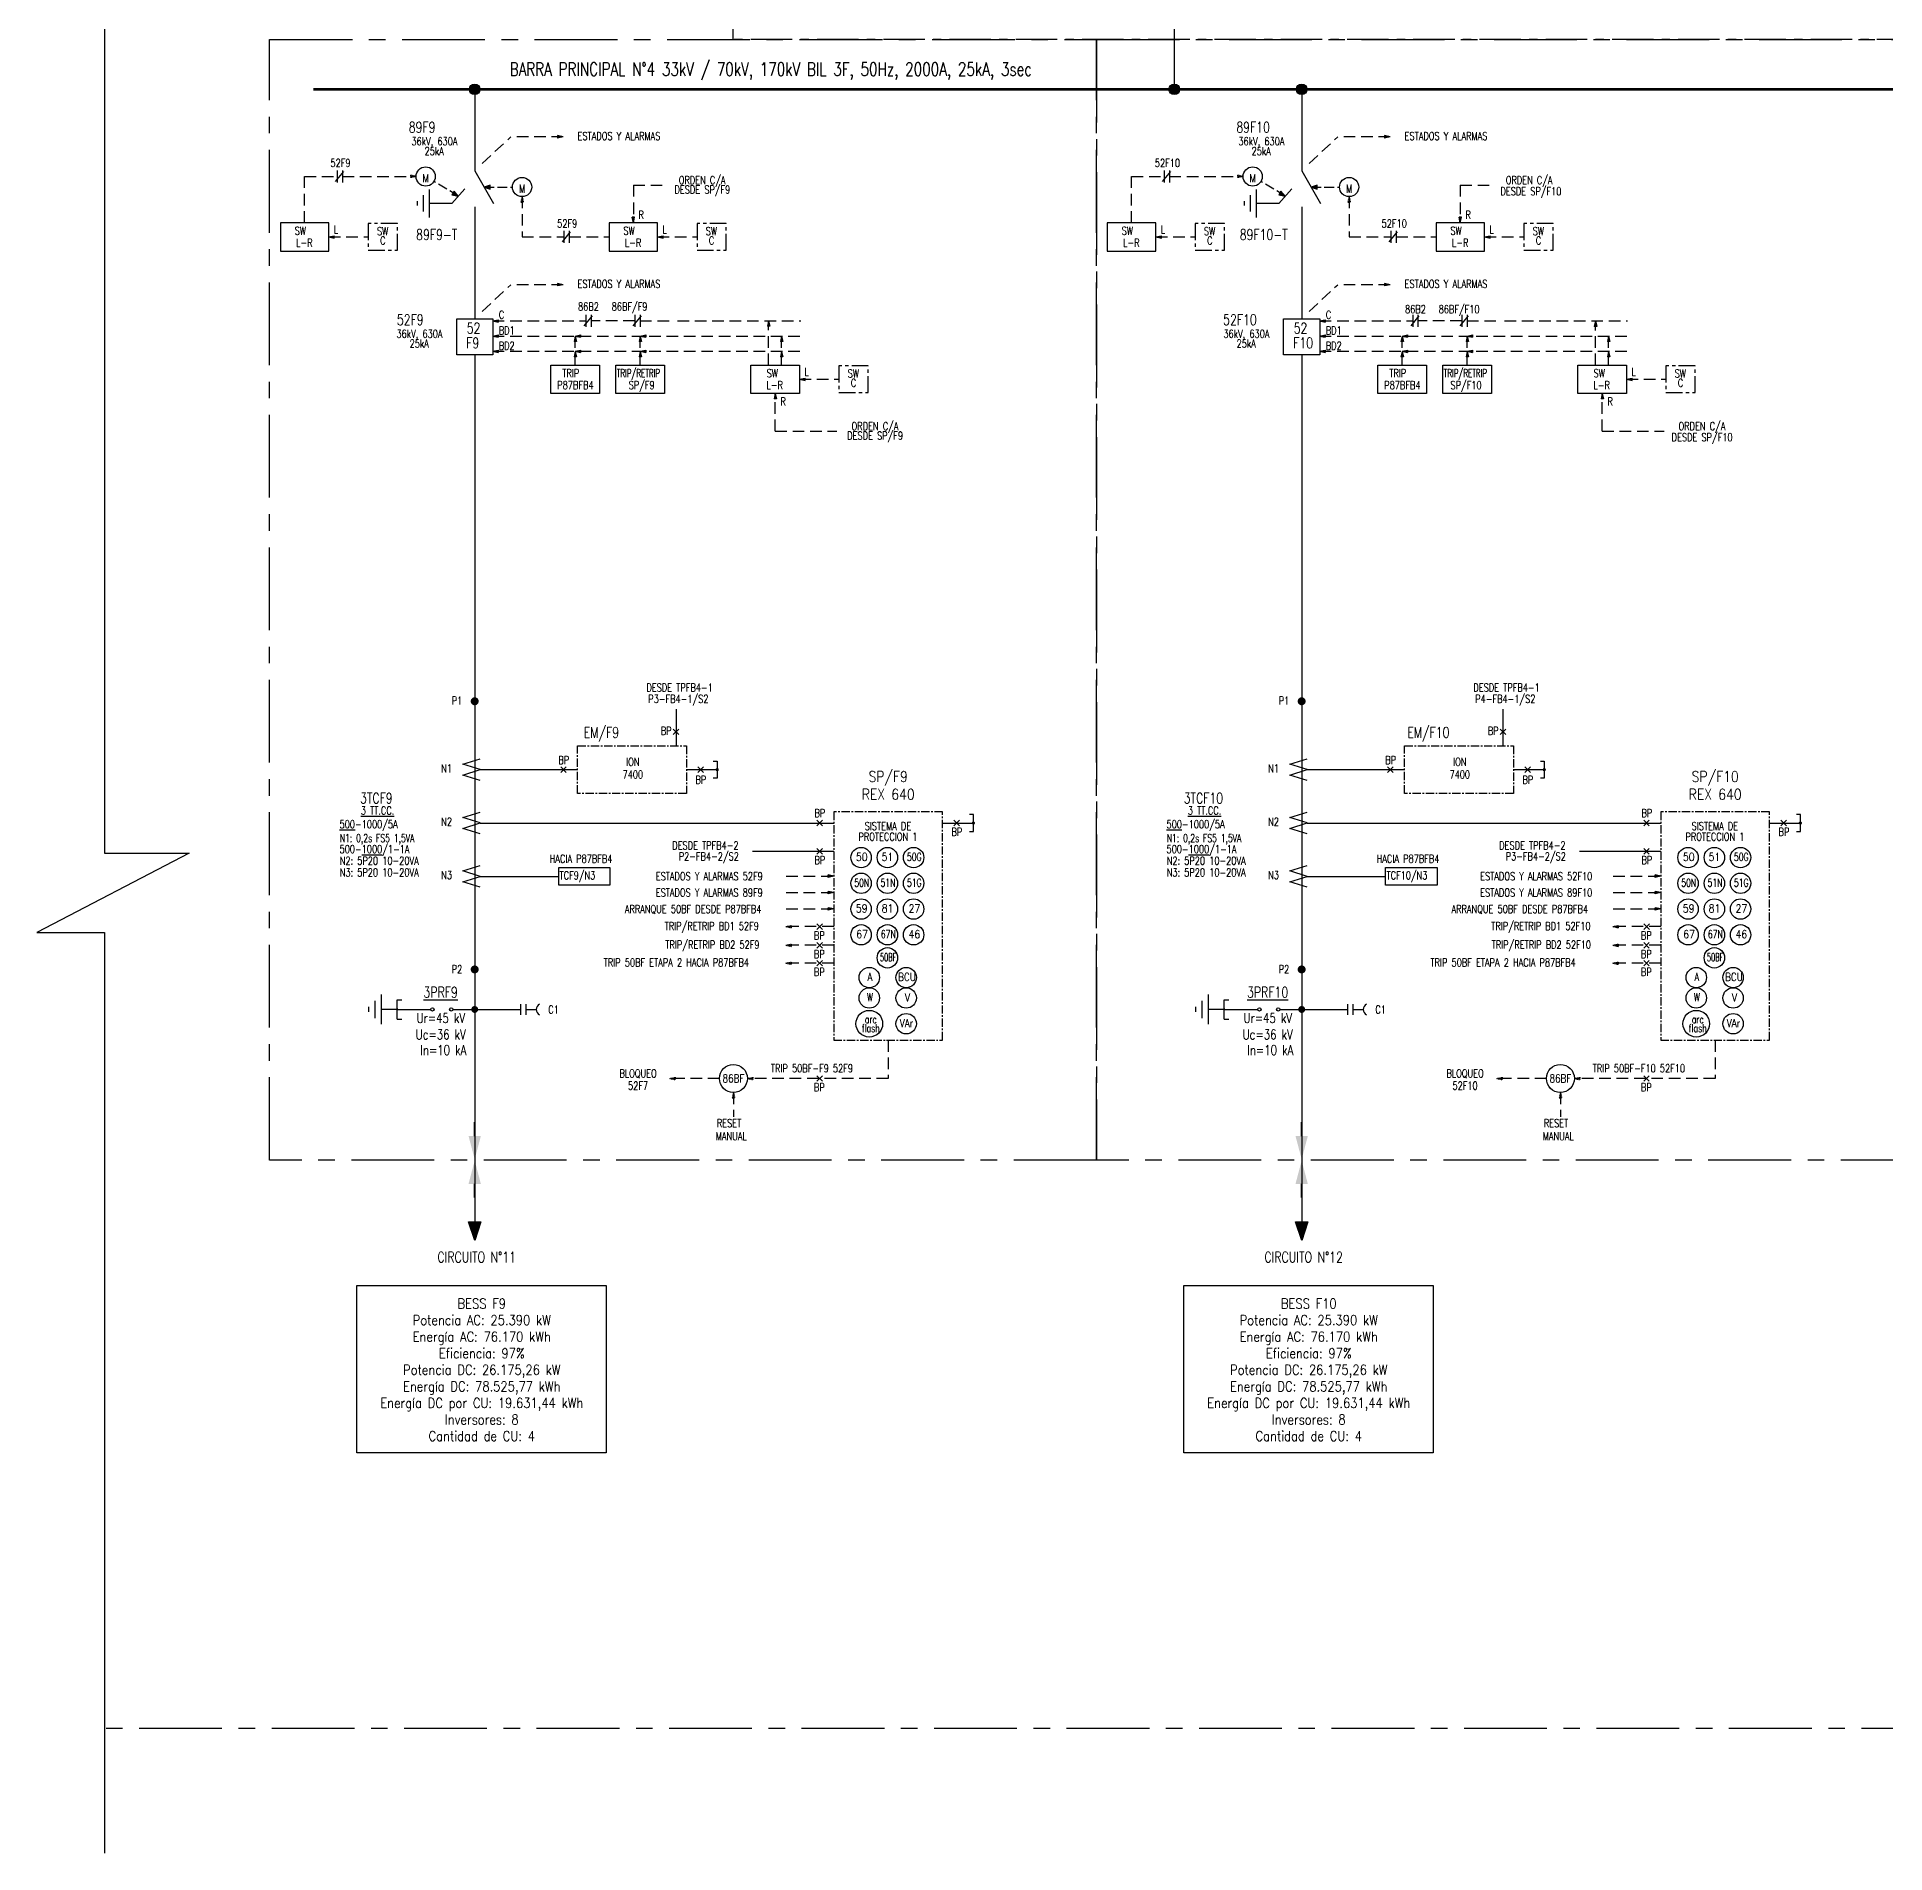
# Model space of a CAD drawing. Header units: millimetres. Extents: x -1355 to 3509, y -1443 to -567.
# Drawn here: x -1354.8 to -1075.8, y -1052.2 to -778 of the extents above; entities that cross this region are included whole.
import ezdxf
from ezdxf.enums import TextEntityAlignment as Align

# ---------------------------------------------------------------- set-up
doc = ezdxf.new("R2010")
doc.units = ezdxf.units.MM
for name, pattern in [('CENTER', [2, 1.25, -0.25, 0.25, -0.25]), ('HIDDEN', [0.375, 0.25, -0.125]), ('RAYITAS2', [2, 1.5, -0.5])]:
    doc.linetypes.add(name, pattern=pattern)
for name, color, linetype in [('ACEP-E-CABLES', 200, 'Continuous'), ('ACEP-E-CONDUCTOR', 30, 'Continuous'), ('ACEP-E-DATOS', 3, 'Continuous'), ('ACEP-E-EJES', 1, 'CENTER'), ('ACEP-E-EQUIPOS', 7, 'Continuous'), ('ACEP-E-SEGMENTOS', 1, 'HIDDEN'), ('ACEP-E-SIMBOLOGIA', 6, 'Continuous'), ('ACEP-E-TEXTOS', 3, 'Continuous'), ('TEXTOS', 7, 'Continuous')]:
    doc.layers.add(name, color=color, linetype=linetype)
doc.styles.add('Romans_0.85', font='romans.shx', dxfattribs={"width": 0.85})

# ---------------------------------------------------------------- blocks, each defined once
blk = doc.blocks.new('Flecha')
blk.add_hatch(color=256).paths.add_polyline_path([(0, 1.66), (-0.36, 0), (0.36, 0)])
for p, q in [((0, 1.66), (-0.36, 0)), ((-0.36, 0), (0.36, 0)), ((0, 1.66), (0.36, 0))]:
    blk.add_line(p, q)
blk = doc.blocks.new('DIAG-01')
for p, q in [((0, 0), (0, -2.59)), ((-3.5, -2.59), (3.5, -2.59)), ((-2.04, -4.09), (2.04, -4.09)), ((-0.58, -5.59), (0.58, -5.59))]:
    blk.add_line(p, q)
blk = doc.blocks.new('gen004')
blk.add_hatch(color=256).paths.add_polyline_path([(0, 1.16), (-0.38, 0), (0.38, 0)])
blk.add_lwpolyline([(0, 1.16), (-0.38, 0), (0.38, 0)], close=True)
blk = doc.blocks.new('diag-27')
blk.add_lwpolyline([(4.8, 3), (-4.8, 0), (4.8, -3), (-4.8, -6), (4.8, -9)])
blk = doc.blocks.new('DIAG-16')
blk.add_lwpolyline([(-1.82, -4), (0, -4), (0, 4), (-1.82, 4)])
at = {"const_width": 0.75}
blk.add_lwpolyline([(-0.38, 0, 1), (0.38, 0, 1)], format="xyb", close=True, dxfattribs=at)

msp = doc.modelspace()

# ---------------------------------------------------------------- hatches: boundary and pattern name
at = {"layer": 'ACEP-E-CABLES'}
h = msp.add_hatch(color=256, dxfattribs=at)
h.dxf.hatch_style = 1
h.paths.add_polyline_path([(-1289.53, -785.92, 1), (-1287.93, -785.92, 1)])
h = msp.add_hatch(color=256, dxfattribs=at)
h.dxf.hatch_style = 1
h.paths.add_polyline_path([(-1289.53, -785.92, 1), (-1287.93, -785.92, 1)])
h = msp.add_hatch(color=256, dxfattribs=at)
h.dxf.hatch_style = 1
h.paths.add_polyline_path([(-1183.92, -785.92, 1), (-1182.32, -785.92, 1)])
h = msp.add_hatch(color=256, dxfattribs=at)
h.dxf.hatch_style = 1
h.paths.add_polyline_path([(-1164.69, -785.92, 1), (-1163.09, -785.92, 1)])
h = msp.add_hatch(color=256, dxfattribs=at)
h.dxf.hatch_style = 1
h.paths.add_polyline_path([(-1164.69, -785.92, 1), (-1163.09, -785.92, 1)])
at = {"layer": 'ACEP-E-EQUIPOS'}
for points in [[(-1287.8, -943.93), (-1289.66, -943.93), (-1288.73, -947.44)], [(-1162.96, -943.93), (-1164.82, -943.93), (-1163.89, -947.44)], [(-1287.8, -951.15), (-1289.66, -951.15), (-1288.73, -947.64)], [(-1162.96, -951.15), (-1164.82, -951.15), (-1163.89, -947.64)]]:
    msp.add_hatch(color=256, dxfattribs=at).paths.add_polyline_path(points)

# ---------------------------------------------------------------- linework, layer by layer
at = {"layer": 'ACEP-E-CABLES'}
for p, q in [((-1183.12, -758.5), (-1183.12, -785.92)), ((-1288.73, -785.92), (-1288.73, -798.22)), ((-1163.89, -785.92), (-1163.89, -798.22)), ((-1288.73, -803.66), (-1288.73, -820.55)), ((-1163.89, -803.66), (-1163.89, -820.55)), ((-1288.73, -825.98), (-1288.73, -956.88)), ((-1163.89, -825.98), (-1163.89, -956.88)), ((-1300.33, -924.82), (-1295.36, -924.82)), ((-1292.01, -924.82), (-1288.52, -924.82)), ((-1288.73, -924.82), (-1281.75, -924.82)), ((-1280.96, -924.82), (-1279.45, -924.82)), ((-1175.49, -924.82), (-1170.52, -924.82)), ((-1167.16, -924.82), (-1163.67, -924.82)), ((-1163.89, -924.82), (-1156.91, -924.82)), ((-1156.11, -924.82), (-1154.6, -924.82))]:
    msp.add_line(p, q, dxfattribs=at)
for points in [[(-1306.52, -966.5), (-1268.87, -966.5), (-1268.87, -991.76), (-1306.52, -991.76)], [(-1181.68, -966.5), (-1144.03, -966.5), (-1144.03, -991.76), (-1181.68, -991.76)]]:
    msp.add_lwpolyline(points, close=True, dxfattribs=at)
for centre in [(-1288.73, -785.92), (-1288.73, -785.92), (-1183.12, -785.92), (-1163.89, -785.92), (-1163.89, -785.92)]:
    msp.add_circle(centre, 0.799, dxfattribs=at)
at = {"layer": 'ACEP-E-CONDUCTOR', "const_width": 0.403}
msp.add_lwpolyline([(-1313.08, -785.92), (-831.09, -785.92)], dxfattribs=at)
at = {"layer": 'ACEP-E-DATOS'}
for points in [[(-1310.74, -806.06), (-1318.07, -806.06), (-1318.07, -810.34), (-1310.74, -810.34)], [(-1261.12, -806.06), (-1268.45, -806.06), (-1268.45, -810.34), (-1261.12, -810.34)], [(-1185.9, -806.06), (-1193.23, -806.06), (-1193.23, -810.34), (-1185.9, -810.34)], [(-1136.28, -806.06), (-1143.61, -806.06), (-1143.61, -810.34), (-1136.28, -810.34)], [(-1277.23, -827.55), (-1269.9, -827.55), (-1269.9, -831.83), (-1277.23, -831.83)], [(-1267.41, -827.55), (-1260.08, -827.55), (-1260.08, -831.83), (-1267.41, -831.83)], [(-1247.02, -827.55), (-1239.69, -827.55), (-1239.69, -831.83), (-1247.02, -831.83)], [(-1152.39, -827.56), (-1145.05, -827.56), (-1145.05, -831.83), (-1152.39, -831.83)], [(-1142.57, -827.56), (-1135.24, -827.56), (-1135.24, -831.83), (-1142.57, -831.83)], [(-1122.18, -827.56), (-1114.85, -827.56), (-1114.85, -831.83), (-1122.18, -831.83)], [(-1276.05, -903.4), (-1268.31, -903.4), (-1268.31, -906.06), (-1276.05, -906.06)], [(-1151.21, -903.4), (-1143.46, -903.4), (-1143.46, -906.06), (-1151.21, -906.06)]]:
    msp.add_lwpolyline(points, close=True, dxfattribs=at)
at = {"layer": 'ACEP-E-EJES', "ltscale": 5}
msp.add_lwpolyline([(-1249.69, -641.49), (-1000.79, -641.49), (-1000.79, -778.42), (-1249.69, -778.42)], close=True, dxfattribs=at)
at = {"layer": 'ACEP-E-EJES', "linetype": 'Continuous', "ltscale": 10}
for points in [[(-1344.64, -675.56), (-1344.64, -901.22)], [(-1344.64, -901.22), (-1331.84, -901.22), (-1354.81, -913.19), (-1344.64, -913.19)], [(-1344.64, -913.19), (-1344.64, -1052.17)]]:
    msp.add_lwpolyline(points, dxfattribs=at)
at = {"layer": 'ACEP-E-EJES', "ltscale": 10}
for points in [[(-1319.69, -778.42), (-1194.85, -778.42), (-1194.85, -947.56), (-1319.69, -947.56)], [(-1194.85, -778.42), (-1070, -778.42), (-1070, -947.56), (-1194.85, -947.56)]]:
    msp.add_lwpolyline(points, close=True, dxfattribs=at)
at = {"layer": 'ACEP-E-EJES', "ltscale": 2}
for points in [[(-1304.79, -810.21), (-1300.38, -810.21), (-1300.38, -806.19), (-1304.79, -806.19)], [(-1255.17, -810.21), (-1250.75, -810.21), (-1250.75, -806.19), (-1255.17, -806.19)], [(-1179.95, -810.21), (-1175.53, -810.21), (-1175.53, -806.19), (-1179.95, -806.19)], [(-1130.33, -810.21), (-1125.91, -810.21), (-1125.91, -806.19), (-1130.33, -806.19)], [(-1233.74, -831.71), (-1229.32, -831.71), (-1229.32, -827.68), (-1233.74, -827.68)], [(-1108.9, -831.71), (-1104.48, -831.71), (-1104.48, -827.68), (-1108.9, -827.68)]]:
    msp.add_lwpolyline(points, close=True, dxfattribs=at)
at = {"layer": 'ACEP-E-EJES'}
for points in [[(-1273.2, -885.04), (-1256.75, -885.04), (-1256.75, -892.2), (-1273.2, -892.2)], [(-1148.36, -885.04), (-1131.91, -885.04), (-1131.91, -892.2), (-1148.36, -892.2)], [(-1234.54, -929.45), (-1218.09, -929.45), (-1218.09, -894.99), (-1234.54, -894.99)], [(-1109.69, -929.45), (-1093.25, -929.45), (-1093.25, -894.99), (-1109.69, -894.99)]]:
    msp.add_lwpolyline(points, close=True, dxfattribs=at)
at = {"layer": 'ACEP-E-EJES', "ltscale": 10}
msp.add_lwpolyline([(-786.88, -1033.39), (-1344.64, -1033.39)], dxfattribs=at)
at = {"layer": 'ACEP-E-EQUIPOS'}
for p, q in [((-1309.72, -799.81), (-1308.5, -798.3)), ((-1309.47, -798.15), (-1309.47, -799.96)), ((-1308.7, -798.15), (-1308.7, -799.96)), ((-1288.73, -798.22), (-1285.9, -803.13)), ((-1184.88, -799.81), (-1183.65, -798.3)), ((-1184.63, -798.15), (-1184.63, -799.96)), ((-1183.86, -798.15), (-1183.86, -799.96)), ((-1163.89, -798.22), (-1161.06, -803.13)), ((-1292.19, -803.13), (-1294.03, -803.13)), ((-1290.23, -800.96), (-1292.19, -803.13)), ((-1167.35, -803.13), (-1169.19, -803.13)), ((-1165.39, -800.96), (-1167.35, -803.13)), ((-1275.5, -808.96), (-1274.27, -807.44)), ((-1275.25, -807.29), (-1275.25, -809.11)), ((-1274.47, -807.29), (-1274.47, -809.11)), ((-1150.66, -808.96), (-1149.43, -807.44)), ((-1150.41, -807.29), (-1150.41, -809.11)), ((-1149.63, -807.29), (-1149.63, -809.11)), ((-1272.2, -821.63), (-1270.97, -820.11)), ((-1271.94, -819.96), (-1271.94, -821.77)), ((-1271.17, -819.96), (-1271.17, -821.77)), ((-1264.8, -821.63), (-1263.57, -820.11)), ((-1264.55, -819.96), (-1264.55, -821.77)), ((-1263.77, -819.96), (-1263.77, -821.77)), ((-1147.35, -821.63), (-1146.13, -820.11)), ((-1147.1, -819.96), (-1147.1, -821.78)), ((-1146.33, -819.96), (-1146.33, -821.78)), ((-1139.95, -821.63), (-1138.73, -820.11)), ((-1139.7, -819.96), (-1139.7, -821.78)), ((-1138.93, -819.96), (-1138.93, -821.78)), ((-1291.45, -820.55), (-1286.01, -820.55)), ((-1291.45, -825.98), (-1291.45, -820.55)), ((-1286.01, -820.55), (-1286.01, -825.98)), ((-1166.61, -820.55), (-1161.17, -820.55)), ((-1166.61, -825.98), (-1166.61, -820.55)), ((-1161.17, -820.55), (-1161.17, -825.98)), ((-1286.01, -825.98), (-1291.45, -825.98)), ((-1161.17, -825.98), (-1166.61, -825.98)), ((-1300.44, -923.38), (-1299.72, -923.38)), ((-1300.44, -926.3), (-1300.44, -923.38)), ((-1175.59, -923.38), (-1174.88, -923.38)), ((-1175.59, -926.3), (-1175.59, -923.38)), ((-1300.44, -924.82), (-1301.16, -924.82)), ((-1281.75, -925.61), (-1281.75, -924.04)), ((-1280.96, -925.61), (-1280.96, -924.03)), ((-1175.59, -924.82), (-1176.31, -924.82)), ((-1156.91, -925.61), (-1156.91, -924.04)), ((-1156.11, -925.61), (-1156.11, -924.03)), ((-1300.44, -926.3), (-1299.72, -926.3)), ((-1175.59, -926.3), (-1174.88, -926.3))]:
    msp.add_line(p, q, dxfattribs=at)
at = {"layer": 'ACEP-E-EQUIPOS', "color": 7}
for p, q in [((-1258.76, -883.33), (-1257.92, -882.49)), ((-1257.92, -883.33), (-1258.76, -882.49)), ((-1133.92, -883.33), (-1133.08, -882.49)), ((-1133.08, -883.33), (-1133.92, -882.49)), ((-1275.75, -889.04), (-1274.91, -888.2)), ((-1274.91, -889.04), (-1275.75, -888.2)), ((-1255.04, -889.04), (-1254.2, -888.2)), ((-1254.2, -889.04), (-1255.04, -888.2)), ((-1150.91, -889.04), (-1150.07, -888.2)), ((-1150.07, -889.04), (-1150.91, -888.2)), ((-1130.2, -889.04), (-1129.36, -888.2)), ((-1129.36, -889.04), (-1130.2, -888.2)), ((-1237.09, -897.09), (-1236.25, -896.26)), ((-1236.25, -897.09), (-1237.09, -896.26)), ((-1216.38, -896.26), (-1215.54, -897.09)), ((-1215.54, -896.26), (-1216.38, -897.09)), ((-1112.24, -897.09), (-1111.41, -896.26)), ((-1111.41, -897.09), (-1112.24, -896.26)), ((-1093.25, -896.68), (-1088.61, -896.68)), ((-1091.54, -896.26), (-1090.7, -897.09)), ((-1090.7, -896.26), (-1091.54, -897.09)), ((-1237.09, -900.53), (-1236.25, -901.37)), ((-1236.25, -900.53), (-1237.09, -901.37)), ((-1112.24, -900.53), (-1111.41, -901.37)), ((-1111.41, -900.53), (-1112.24, -901.37)), ((-1237.09, -911.9), (-1236.24, -912.74)), ((-1236.25, -911.9), (-1237.08, -912.74)), ((-1112.24, -911.9), (-1111.4, -912.74)), ((-1111.4, -911.9), (-1112.24, -912.74)), ((-1236.25, -914.71), (-1237.09, -915.55)), ((-1237.09, -914.71), (-1236.25, -915.55)), ((-1111.41, -914.71), (-1112.24, -915.55)), ((-1112.24, -914.71), (-1111.41, -915.55)), ((-1236.25, -917.41), (-1237.09, -918.25)), ((-1237.09, -917.41), (-1236.25, -918.25)), ((-1111.41, -917.41), (-1112.24, -918.25)), ((-1112.24, -917.41), (-1111.41, -918.25)), ((-1236.25, -934.82), (-1237.09, -935.66)), ((-1237.09, -934.82), (-1236.25, -935.66)), ((-1111.41, -934.82), (-1112.24, -935.66)), ((-1112.24, -934.82), (-1111.41, -935.66))]:
    msp.add_line(p, q, dxfattribs=at)
at = {"layer": 'ACEP-E-EQUIPOS'}
for points, const_width in [([(-1288.73, -878.6, -1), (-1288.73, -878, -1)], 0.604), ([(-1288.73, -878, 1), (-1288.73, -878.6, 1)], 0.604), ([(-1163.89, -878.6, -1), (-1163.89, -878, -1)], 0.604), ([(-1163.89, -878, 1), (-1163.89, -878.6, 1)], 0.604), ([(-1288.73, -919.08, -1), (-1288.73, -918.48, -1)], 0.604), ([(-1288.73, -918.48, 1), (-1288.73, -919.08, 1)], 0.604), ([(-1163.89, -919.08, -1), (-1163.89, -918.48, -1)], 0.604), ([(-1163.89, -918.48, 1), (-1163.89, -919.08, 1)], 0.604), ([(-1288.52, -924.82, 1), (-1288.94, -924.82, 1)], 0.616), ([(-1163.67, -924.82, 1), (-1164.1, -924.82, 1)], 0.616)]:
    msp.add_lwpolyline(points, format="xyb", close=True, dxfattribs=dict(at, const_width=const_width))
for points in [[(-1300.55, -924.82, 1), (-1300.33, -924.82, 1)], [(-1175.7, -924.82, 1), (-1175.49, -924.82, 1)]]:
    msp.add_lwpolyline(points, format="xyb", close=True, dxfattribs=at)
at = {"layer": 'ACEP-E-EQUIPOS', "const_width": 0.281}
for points in [[(-1288.73, -941.83), (-1288.73, -943.95)], [(-1163.89, -941.83), (-1163.89, -943.95)], [(-1288.73, -953.24), (-1288.73, -951.12)], [(-1163.89, -953.24), (-1163.89, -951.12)]]:
    msp.add_lwpolyline(points, dxfattribs=at)
at = {"layer": 'ACEP-E-EQUIPOS', "color": 7}
for centre, radius in [((-1230.4, -901.89), 1.54), ((-1226.43, -901.89), 1.54), ((-1222.47, -901.89), 1.54), ((-1105.56, -901.89), 1.54), ((-1101.59, -901.89), 1.54), ((-1097.63, -901.89), 1.54), ((-1230.4, -905.78), 1.54), ((-1226.43, -905.78), 1.54), ((-1222.47, -905.78), 1.54), ((-1105.56, -905.78), 1.54), ((-1101.59, -905.78), 1.54), ((-1097.63, -905.78), 1.54), ((-1230.4, -909.66), 1.54), ((-1226.43, -909.66), 1.54), ((-1222.47, -909.66), 1.54), ((-1105.56, -909.66), 1.54), ((-1101.59, -909.66), 1.54), ((-1097.63, -909.66), 1.54), ((-1230.4, -913.55), 1.54), ((-1226.43, -913.55), 1.54), ((-1222.47, -913.55), 1.54), ((-1105.56, -913.55), 1.54), ((-1101.59, -913.55), 1.54), ((-1097.63, -913.55), 1.54), ((-1226.43, -917.03), 1.54), ((-1101.59, -917.03), 1.54), ((-1229.16, -920.01), 1.54), ((-1223.6, -920.01), 1.54), ((-1104.32, -920.01), 1.54), ((-1098.76, -920.01), 1.54), ((-1229.16, -923.09), 1.54), ((-1223.6, -923.09), 1.54), ((-1104.32, -923.09), 1.54), ((-1098.76, -923.09), 1.54), ((-1229.16, -926.97), 2.01), ((-1223.6, -926.97), 1.54), ((-1104.32, -926.97), 2.01), ((-1098.76, -926.97), 1.54)]:
    msp.add_circle(centre, radius, dxfattribs=at)
at = {"layer": 'ACEP-E-EQUIPOS'}
for centre, radius in [((-1295.11, -924.82), 0.253), ((-1292.26, -924.82), 0.253), ((-1170.27, -924.82), 0.253), ((-1167.42, -924.82), 0.253), ((-1249.67, -935.24), 2.11), ((-1124.83, -935.24), 2.11)]:
    msp.add_circle(centre, radius, dxfattribs=at)
for centre in [(-1278.57, -924.82), (-1153.72, -924.82)]:
    msp.add_arc(centre, 0.88, 116.8712, 243.9758, dxfattribs=at)
at = {"layer": 'ACEP-E-SEGMENTOS', "color": 1, "linetype": 'HIDDEN', "ltscale": 7}
for p, q in [((-1287.59, -797.11), (-1283.28, -793.09)), ((-1275.38, -793.09), (-1283.28, -793.09)), ((-1162.75, -797.11), (-1158.44, -793.09)), ((-1150.54, -793.09), (-1158.44, -793.09)), ((-1308.7, -799.06), (-1297.58, -799.06)), ((-1264.78, -800.37), (-1260.12, -800.37)), ((-1264.78, -800.37), (-1264.78, -806.06)), ((-1183.86, -799.06), (-1172.73, -799.06)), ((-1139.94, -800.37), (-1135.28, -800.37)), ((-1139.94, -800.37), (-1139.94, -806.06)), ((-1156.73, -802.12), (-1156.73, -808.2)), ((-1310.74, -808.2), (-1304.79, -808.2)), ((-1274.47, -808.2), (-1268.45, -808.2)), ((-1261.12, -808.2), (-1255.17, -808.2)), ((-1185.9, -808.2), (-1179.95, -808.2)), ((-1156.73, -808.2), (-1150.46, -808.2)), ((-1149.63, -808.2), (-1143.61, -808.2)), ((-1136.28, -808.2), (-1130.33, -808.2)), ((-1287.59, -819.44), (-1283.28, -815.42)), ((-1275.38, -815.42), (-1283.28, -815.42)), ((-1162.75, -819.44), (-1158.44, -815.42)), ((-1150.54, -815.42), (-1158.44, -815.42)), ((-1286.01, -820.87), (-1271.94, -820.87)), ((-1264.55, -820.87), (-1271.17, -820.87)), ((-1263.77, -820.87), (-1258.9, -820.87)), ((-1258.12, -820.87), (-1239.52, -820.87)), ((-1244.37, -827.55), (-1244.37, -821.67)), ((-1161.17, -820.87), (-1147.1, -820.87)), ((-1139.7, -820.87), (-1146.33, -820.87)), ((-1138.93, -820.87), (-1134.06, -820.87)), ((-1133.28, -820.87), (-1114.68, -820.87)), ((-1119.53, -827.56), (-1119.53, -821.68)), ((-1286.01, -823.17), (-1239.52, -823.17)), ((-1286.01, -825.47), (-1239.52, -825.47)), ((-1273.56, -827.55), (-1273.56, -823.97)), ((-1263.74, -827.55), (-1263.74, -823.97)), ((-1242.4, -827.55), (-1242.4, -823.17)), ((-1161.17, -823.17), (-1114.68, -823.17)), ((-1161.17, -825.47), (-1114.68, -825.47)), ((-1148.72, -827.56), (-1148.72, -823.98)), ((-1138.9, -827.56), (-1138.9, -823.98)), ((-1117.56, -827.56), (-1117.56, -823.17)), ((-1239.69, -829.69), (-1233.74, -829.69)), ((-1114.85, -829.69), (-1108.9, -829.69)), ((-1243.35, -837.52), (-1243.35, -831.83)), ((-1118.51, -837.52), (-1118.51, -831.83)), ((-1243.35, -837.52), (-1234.04, -837.52)), ((-1118.51, -837.52), (-1109.19, -837.52)), ((-1241.7, -904.7), (-1234.54, -904.7)), ((-1116.85, -904.7), (-1109.69, -904.7)), ((-1241.7, -907.17), (-1234.54, -907.17)), ((-1116.85, -907.17), (-1109.69, -907.17)), ((-1241.7, -909.65), (-1234.54, -909.65)), ((-1116.85, -909.65), (-1109.69, -909.65)), ((-1234.54, -912.32), (-1241.74, -912.32)), ((-1109.69, -912.32), (-1116.9, -912.32)), ((-1234.54, -915.13), (-1241.74, -915.13)), ((-1234.54, -917.83), (-1241.74, -917.83)), ((-1109.69, -915.13), (-1116.9, -915.13)), ((-1109.69, -917.83), (-1116.9, -917.83)), ((-1226.31, -929.45), (-1226.31, -935.24)), ((-1101.47, -929.45), (-1101.47, -935.24)), ((-1251.78, -935.24), (-1259.29, -935.24)), ((-1249.67, -937.35), (-1249.67, -941.05)), ((-1226.31, -935.24), (-1247.55, -935.24)), ((-1126.94, -935.24), (-1134.45, -935.24)), ((-1124.83, -937.35), (-1124.83, -941.05)), ((-1101.47, -935.24), (-1122.71, -935.24))]:
    msp.add_line(p, q, dxfattribs=at)
at = {"layer": 'ACEP-E-SEGMENTOS', "linetype": 'Continuous'}
for p, q in [((-1258.34, -879.5), (-1258.34, -885.04)), ((-1133.5, -879.5), (-1133.5, -885.04)), ((-1287.88, -888.62), (-1273.2, -888.62)), ((-1256.75, -888.62), (-1252.12, -888.62)), ((-1163.04, -888.62), (-1148.36, -888.62)), ((-1131.91, -888.62), (-1127.27, -888.62)), ((-1287.88, -896.68), (-1234.54, -896.68)), ((-1218.09, -896.68), (-1213.45, -896.68)), ((-1163.04, -896.68), (-1109.69, -896.68)), ((-1246.77, -900.95), (-1234.54, -900.95)), ((-1121.93, -900.95), (-1109.69, -900.95)), ((-1287.88, -904.73), (-1276.05, -904.73)), ((-1163.04, -904.73), (-1151.21, -904.73))]:
    msp.add_line(p, q, dxfattribs=at)
at = {"layer": 'ACEP-E-SEGMENTOS', "color": 1, "linetype": 'HIDDEN', "ltscale": 7}
for points in [[(-1314.41, -806.06), (-1314.41, -799.06), (-1309.47, -799.06)], [(-1189.56, -806.06), (-1189.56, -799.06), (-1184.63, -799.06)], [(-1281.58, -802.12), (-1281.58, -808.2), (-1275.3, -808.2)]]:
    msp.add_lwpolyline(points, dxfattribs=at)
at = {"layer": 'ACEP-E-SIMBOLOGIA', "linetype": 'RAYITAS2'}
for p, q in [((-1291.21, -802.04), (-1294.88, -799.83)), ((-1287.31, -800.67), (-1283.03, -800.67)), ((-1166.37, -802.04), (-1170.04, -799.83)), ((-1162.47, -800.67), (-1158.18, -800.67))]:
    msp.add_line(p, q, dxfattribs=at)
at = {"layer": 'ACEP-E-SIMBOLOGIA'}
for centre in [(-1296.13, -799.08), (-1171.28, -799.08), (-1281.58, -800.67), (-1156.73, -800.67)]:
    msp.add_circle(centre, 1.45, dxfattribs=at)

# ---------------------------------------------------------------- block references
at = {"layer": 'ACEP-E-CABLES', "xscale": -2.4162940895515, "yscale": 2.4162940895515, "zscale": 2.4162940895515, "rotation": 180}
for p in [(-1288.73, -956.88), (-1163.89, -956.88)]:
    msp.add_blockref('gen004', p, dxfattribs=at)
at = {"layer": 'ACEP-E-EQUIPOS'}
for name, p, xscale, yscale, zscale, rotation in [('Flecha', (-1276.21, -793.09), 0.4983647870194066, 0.4983647870194066, 0.4983647870194066, 270), ('Flecha', (-1151.37, -793.09), 0.4983647870194066, 0.4983647870194066, 0.4983647870194066, 270), ('DIAG-01', (-1294.03, -803.13), 0.6040566965673079, 0.6040566965673079, 0.6040566965673079, 270), ('DIAG-01', (-1169.19, -803.13), 0.6040566965673079, 0.6040566965673079, 0.6040566965673079, 270), ('Flecha', (-1264.78, -805.24), 0.4983647870193723, 0.4983647870193723, 0.4983647870193723, 180), ('Flecha', (-1139.94, -805.24), 0.4983647870193723, 0.4983647870193723, 0.4983647870193723, 180), ('Flecha', (-1309.92, -808.2), 0.4983647870194066, 0.4983647870194066, 0.4983647870194066, 90.00000000000001), ('Flecha', (-1260.29, -808.2), 0.4983647870194066, 0.4983647870194066, 0.4983647870194066, 90.00000000000001), ('Flecha', (-1185.07, -808.2), 0.4983647870194066, 0.4983647870194066, 0.4983647870194066, 90.00000000000001), ('Flecha', (-1135.45, -808.2), 0.4983647870194066, 0.4983647870194066, 0.4983647870194066, 90.00000000000001), ('Flecha', (-1276.21, -815.42), 0.4983647870194066, 0.4983647870194066, 0.4983647870194066, 270), ('Flecha', (-1151.37, -815.42), 0.4983647870194066, 0.4983647870194066, 0.4983647870194066, 270), ('Flecha', (-1285.19, -820.87), -0.4983647870194066, 0.4983647870194066, 0.4983647870193916, 90), ('Flecha', (-1285.19, -823.17), -0.4983647870194066, 0.4983647870194066, 0.4983647870193916, 90), ('Flecha', (-1272.74, -823.17), -0.4983647870194066, 0.4983647870194066, 0.4983647870193916, 90), ('Flecha', (-1262.92, -823.17), -0.4983647870194066, 0.4983647870194066, 0.4983647870193916, 90), ('Flecha', (-1160.35, -820.87), -0.4983647870194066, 0.4983647870194066, 0.4983647870193916, 90), ('Flecha', (-1160.35, -823.17), -0.4983647870194066, 0.4983647870194066, 0.4983647870193916, 90), ('Flecha', (-1147.9, -823.17), -0.4983647870194066, 0.4983647870194066, 0.4983647870193916, 90), ('Flecha', (-1138.08, -823.17), -0.4983647870194066, 0.4983647870194066, 0.4983647870193916, 90), ('Flecha', (-1285.19, -825.47), -0.4983647870194066, 0.4983647870194066, 0.4983647870193916, 90), ('Flecha', (-1272.74, -825.47), -0.4983647870194066, 0.4983647870194066, 0.4983647870193916, 90), ('Flecha', (-1262.92, -825.47), -0.4983647870194066, 0.4983647870194066, 0.4983647870193916, 90), ('Flecha', (-1160.35, -825.47), -0.4983647870194066, 0.4983647870194066, 0.4983647870193916, 90), ('Flecha', (-1147.9, -825.47), -0.4983647870194066, 0.4983647870194066, 0.4983647870193916, 90), ('Flecha', (-1138.08, -825.47), -0.4983647870194066, 0.4983647870194066, 0.4983647870193916, 90), ('Flecha', (-1238.86, -829.69), 0.4983647870194066, 0.4983647870194066, 0.4983647870194066, 89.99999999999999), ('Flecha', (-1114.02, -829.69), 0.4983647870194066, 0.4983647870194066, 0.4983647870194066, 89.99999999999999), ('diag-27', (-1289.2, -889.44), -0.2731462883841128, 0.2731462883840671, 0.2731462883840827, 180), ('diag-27', (-1164.35, -889.44), -0.2731462883841128, 0.2731462883840671, 0.2731462883840827, 180), ('diag-27', (-1289.2, -897.49), -0.2731462883841128, 0.2731462883840671, 0.2731462883840827, 180), ('diag-27', (-1164.35, -897.49), -0.2731462883841128, 0.2731462883840671, 0.2731462883840827, 180), ('diag-27', (-1289.2, -905.55), -0.2731462883841128, 0.2731462883840671, 0.2731462883840827, 180), ('diag-27', (-1164.35, -905.55), -0.2731462883841128, 0.2731462883840671, 0.2731462883840827, 180), ('Flecha', (-1235.36, -904.7), -0.4983647870193723, 0.498364787019408, 0.498364787019408, 270), ('Flecha', (-1110.52, -904.7), -0.4983647870193723, 0.498364787019408, 0.498364787019408, 270), ('Flecha', (-1235.36, -907.17), -0.4983647870193723, 0.498364787019408, 0.498364787019408, 270), ('Flecha', (-1235.36, -909.65), -0.4983647870193723, 0.498364787019408, 0.498364787019408, 270), ('Flecha', (-1110.52, -907.17), -0.4983647870193723, 0.498364787019408, 0.498364787019408, 270), ('Flecha', (-1110.52, -909.65), -0.4983647870193723, 0.498364787019408, 0.498364787019408, 270), ('DIAG-01', (-1301.16, -924.82), -0.6391776808926473, 0.6391776808926473, 0.639177680892647, 270), ('DIAG-01', (-1176.31, -924.82), -0.6391776808926473, 0.6391776808926473, 0.639177680892647, 270)]:
    msp.add_blockref(name, p, dxfattribs=dict(at, xscale=xscale, yscale=yscale, zscale=zscale, rotation=rotation))
at = {"layer": 'ACEP-E-EQUIPOS', "xscale": -0.4983647870193723, "yscale": 0.4983647870194066, "zscale": 0.498364787019408}
for p in [(-1244.37, -821.69), (-1119.53, -821.7), (-1273.56, -823.99), (-1273.56, -826.3), (-1263.74, -823.99), (-1263.74, -826.3), (-1242.4, -823.99), (-1242.4, -826.3), (-1148.72, -824), (-1148.72, -826.3), (-1138.9, -824), (-1138.9, -826.3), (-1117.56, -824), (-1117.56, -826.3), (-1243.35, -832.65), (-1118.51, -832.66)]:
    msp.add_blockref('Flecha', p, dxfattribs=at)
at = {"layer": 'ACEP-E-EQUIPOS', "color": 7, "xscale": -0.3244657492774908, "yscale": 0.324465749277525, "zscale": 0.324465749277525, "rotation": 180}
for p in [(-1252.12, -888.62), (-1127.27, -888.62)]:
    msp.add_blockref('DIAG-16', p, dxfattribs=at)
at = {"layer": 'ACEP-E-EQUIPOS', "color": 7, "xscale": 0.3244657492774908, "yscale": 0.3244657492774908, "zscale": 0.3244657492774908}
for p in [(-1213.45, -896.68), (-1088.61, -896.68)]:
    msp.add_blockref('DIAG-16', p, dxfattribs=at)
at = {"layer": 'ACEP-E-SEGMENTOS', "color": 1, "linetype": 'HIDDEN', "ltscale": 7}
for p, xscale, yscale, zscale, rotation in [((-1298.4, -799.07), 0.4983647870194066, 0.4983647870194066, 0.4983647870194066, 270), ((-1173.56, -799.07), 0.4983647870194066, 0.4983647870194066, 0.4983647870194066, 270), ((-1240.91, -912.32), 0.4983647870193723, 0.4983647870193723, 0.4983647870193723, 90.00000000000001), ((-1116.07, -912.32), 0.4983647870193723, 0.4983647870193723, 0.4983647870193723, 90.00000000000001), ((-1240.91, -915.13), 0.4983647870193723, 0.4983647870193723, 0.4983647870193723, 90.00000000000001), ((-1116.07, -915.13), 0.4983647870193723, 0.4983647870193723, 0.4983647870193723, 90.00000000000001), ((-1240.91, -917.83), 0.4983647870193723, 0.4983647870193723, 0.4983647870193723, 90.00000000000001), ((-1116.07, -917.83), 0.4983647870193723, 0.4983647870193723, 0.4983647870193723, 90.00000000000001), ((-1258.47, -935.24), -0.498364787019408, 0.498364787019408, 0.498364787019408, 90), ((-1246.73, -935.24), -0.498364787019408, 0.498364787019408, 0.498364787019408, 90), ((-1133.62, -935.24), -0.498364787019408, 0.498364787019408, 0.498364787019408, 90), ((-1121.89, -935.24), -0.498364787019408, 0.498364787019408, 0.498364787019408, 90)]:
    msp.add_blockref('Flecha', p, dxfattribs=dict(at, xscale=xscale, yscale=yscale, zscale=zscale, rotation=rotation))
for p, xscale, yscale, zscale in [((-1281.58, -802.95), 0.4983647870194066, 0.4983647870194066, 0.4983647870194066), ((-1156.73, -802.95), 0.4983647870194066, 0.4983647870194066, 0.4983647870194066), ((-1249.67, -938.18), 0.498364787019408, 0.498364787019408, 0.498364787019408), ((-1124.83, -938.18), 0.498364787019408, 0.498364787019408, 0.498364787019408)]:
    msp.add_blockref('Flecha', p, dxfattribs=dict(at, xscale=xscale, yscale=yscale, zscale=zscale))
at = {"layer": 'ACEP-E-SIMBOLOGIA', "xscale": 0.8054313631838333, "yscale": 0.8054313631838333, "zscale": 0.8054313631838333, "rotation": 90}
for p in [(-1286.38, -800.67), (-1161.54, -800.67)]:
    msp.add_blockref('gen004', p, dxfattribs=at)
at = {"layer": 'ACEP-E-SIMBOLOGIA', "linetype": 'RAYITAS2', "xscale": 0.8054313631838339, "yscale": 0.8054313631838339, "zscale": 0.8054313631838339, "rotation": 238.9543722059409}
for p in [(-1292.01, -801.56), (-1167.17, -801.56)]:
    msp.add_blockref('gen004', p, dxfattribs=at)

# ---------------------------------------------------------------- texts
at = {"char_height": 1.5, "attachment_point": 1, "style": 'Romans_0.85'}
for s, insert in [('\\pxqc;BESS F9\\PPotencia AC: 25.390 kW\\PEnergía AC: 76.170 kWh\\PEficiencia: 97%\\PPotencia DC: 26.175,26 kW\\PEnergía DC: 78.525,77 kWh\\PEnergía DC por CU: 19.631,44 kWh\\PInversores: 8\\PCantidad de CU: 4', (-1308.69, -968.47)), ('\\pxqc;BESS F10\\PPotencia AC: 25.390 kW\\PEnergía AC: 76.170 kWh\\PEficiencia: 97%\\PPotencia DC: 26.175,26 kW\\PEnergía DC: 78.525,77 kWh\\PEnergía DC por CU: 19.631,44 kWh\\PInversores: 8\\PCantidad de CU: 4', (-1183.85, -968.47))]:
    msp.add_mtext_dynamic_manual_height_columns(s, width=42.0569, gutter_width=12.5, heights=[0], dxfattribs=dict(at, insert=insert))
at = {"layer": 'ACEP-E-TEXTOS', "color": 7, "style": 'Romans_0.85', "width": 0.75}
for s, height, p in [('BARRA PRINCIPAL N°4 33kV / 70kV, 170kV BIL 3F, 50Hz, 2000A, 25kA, 3sec', 1.9974, (-1244.03, -783.86)), ('89F9', 1.611, (-1296.67, -792.44)), ('89F10', 1.611, (-1171.22, -792.44)), ('89F9-T', 1.611, (-1294.46, -808.66)), ('89F10-T', 1.611, (-1169.62, -808.66)), ('52F9', 1.611, (-1298.45, -821.5)), ('52F10', 1.611, (-1173.21, -821.5)), ('3TCF9', 1.611, (-1303.57, -893.73)), ('3TCF10', 1.611, (-1178.73, -893.73)), ('CIRCUITO N°11', 1.6109, (-1288.43, -963.02)), ('CIRCUITO N°12', 1.6109, (-1163.59, -963.02))]:
    msp.add_text(s, height=height, dxfattribs=at).set_placement(p, align=Align.CENTER)
at = {"layer": 'ACEP-E-TEXTOS', "style": 'Romans_0.85', "width": 0.75}
for s, height, p in [('36kV, 630A', 1.208, (-1294.81, -794.36)), ('25kA', 1.208, (-1294.84, -795.85)), ('ESTADOS Y ALARMAS', 1.2081, (-1266.95, -793.57)), ('36kV, 630A', 1.208, (-1169.97, -794.36)), ('25kA', 1.208, (-1169.99, -795.85)), ('ESTADOS Y ALARMAS', 1.2081, (-1142.1, -793.57)), ('52F9', 1.208, (-1308.99, -797.64)), ('52F10', 1.208, (-1184.15, -797.64)), ('M', 1.21, (-1296.13, -799.93)), ('M', 1.21, (-1281.58, -801.52)), ('DESDE SP/F9', 1.2081, (-1254.36, -801.66)), ('ORDEN C/A', 1.208, (-1254.39, -800.23)), ('M', 1.21, (-1171.28, -799.93)), ('M', 1.21, (-1156.73, -801.52)), ('DESDE SP/F10', 1.2081, (-1129.28, -801.9)), ('ORDEN C/A', 1.208, (-1129.55, -800.23)), ('52F9', 1.208, (-1274.76, -806.78)), ('R', 1.21, (-1263.6, -805.45)), ('52F10', 1.208, (-1149.92, -806.78)), ('R', 1.21, (-1138.76, -805.45)), ('L', 1.21, (-1309.68, -807.69)), ('SW', 1.208, (-1302.63, -807.92)), ('C', 1.21, (-1302.6, -809.35)), ('L', 1.21, (-1260.06, -807.69)), ('SW', 1.208, (-1253, -807.92)), ('C', 1.21, (-1252.98, -809.35)), ('L', 1.21, (-1184.84, -807.69)), ('SW', 1.208, (-1177.79, -807.92)), ('C', 1.21, (-1177.76, -809.35)), ('L', 1.21, (-1135.22, -807.69)), ('SW', 1.208, (-1128.16, -807.92)), ('C', 1.21, (-1128.14, -809.35)), ('ESTADOS Y ALARMAS', 1.2081, (-1266.95, -815.89)), ('ESTADOS Y ALARMAS', 1.2081, (-1142.1, -815.89)), ('36kV, 630A', 1.208, (-1297.07, -823.42)), ('36kV, 630A', 1.208, (-1172.23, -823.42)), ('25kA', 1.208, (-1297.1, -824.91)), ('25kA', 1.208, (-1172.26, -824.91)), ('L', 1.21, (-1238.63, -829.18)), ('SW', 1.208, (-1231.57, -829.41)), ('L', 1.21, (-1113.79, -829.18)), ('SW', 1.208, (-1106.73, -829.41)), ('C', 1.21, (-1231.55, -830.84)), ('C', 1.21, (-1106.71, -830.84)), ('R', 1.21, (-1242.17, -833.65)), ('R', 1.21, (-1117.33, -833.65)), ('ORDEN C/A', 1.208, (-1228.3, -837.37)), ('ORDEN C/A', 1.208, (-1103.46, -837.37)), ('DESDE SP/F9', 1.2081, (-1228.28, -838.8)), ('DESDE SP/F10', 1.2081, (-1103.44, -839.05)), ('BP', 1.208, (-1259.83, -883.36)), ('BP', 1.208, (-1134.99, -883.36)), ('BP', 1.208, (-1275.29, -887.77)), ('BP', 1.208, (-1150.45, -887.77)), ('BP', 1.208, (-1254.59, -890.75)), ('BP', 1.208, (-1129.75, -890.75)), ('%%U3 TT.CC.', 1.2081, (-1303.39, -895.4)), ('BP', 1.208, (-1236.63, -895.78)), ('%%U3 TT.CC.', 1.2081, (-1178.55, -895.4)), ('BP', 1.208, (-1111.79, -895.78)), ('BP', 1.208, (-1215.93, -898.61)), ('BP', 1.208, (-1091.08, -898.61)), ('DESDE TPFB4-2', 1.2081, (-1253.9, -900.66)), ('P2-FB4-2/S2', 1.2081, (-1253.39, -902.31)), ('DESDE TPFB4-2', 1.2081, (-1129.06, -900.66)), ('P3-FB4-2/S2', 1.2081, (-1128.55, -902.31)), ('BP', 1.208, (-1236.63, -902.88)), ('BP', 1.208, (-1111.79, -902.88)), ('BP', 1.208, (-1236.7, -914.25)), ('BP', 1.208, (-1111.86, -914.25)), ('BP', 1.208, (-1236.7, -917.06)), ('BP', 1.208, (-1111.86, -917.06)), ('BP', 1.208, (-1236.7, -919.76)), ('A', 1.21, (-1229.06, -920.51)), ('BP', 1.208, (-1111.86, -919.76)), ('A', 1.21, (-1104.22, -920.51)), ('W', 1.21, (-1229.06, -923.59)), ('W', 1.21, (-1104.22, -923.59)), ('Ur=45 kV', 1.5, (-1293.84, -926.86)), ('C1', 1.198, (-1276.83, -925.43)), ('Ur=45 kV', 1.5, (-1169, -926.86)), ('C1', 1.198, (-1151.98, -925.43)), ('Uc=36 kV', 1.5, (-1293.85, -929.35)), ('Uc=36 kV', 1.5, (-1169.01, -929.35)), ('In=10 kA', 1.5, (-1293.46, -931.71)), ('In=10 kA', 1.5, (-1168.62, -931.71)), ('BLOQUEO', 1.208, (-1264.07, -935.08)), ('TRIP 50BF-F9 52F9', 1.2081, (-1237.82, -934.3)), ('BLOQUEO', 1.208, (-1139.22, -935.08)), ('TRIP 50BF-F10 52F10', 1.2081, (-1112.98, -934.3)), ('52F7', 1.208, (-1264.07, -936.93)), ('BP', 1.208, (-1236.7, -937.17)), ('52F10', 1.208, (-1139.22, -936.93)), ('BP', 1.208, (-1111.86, -937.17)), ('RESET', 1.208, (-1250.33, -942.59)), ('RESET', 1.208, (-1125.49, -942.59)), ('MANUAL', 1.208, (-1249.99, -944.57)), ('MANUAL', 1.208, (-1125.15, -944.57))]:
    msp.add_text(s, height=height, dxfattribs=at).set_placement(p, align=Align.CENTER)
at = {"layer": 'ACEP-E-TEXTOS', "style": 'Romans_0.85'}
for s, height, width, p in [('SW', 1.208, 0.75, (-1315.9, -807.88)), ('SW', 1.208, 0.75, (-1266.28, -807.88)), ('SW', 1.208, 0.75, (-1191.06, -807.88)), ('SW', 1.208, 0.75, (-1141.44, -807.88)), ('C', 1.21, 0.75, (-1285.08, -820.56)), ('86B2', 1.208, 0.75, (-1273.13, -819.32)), ('86BF/F9', 1.208, 0.75, (-1268.05, -819.32)), ('C', 1.21, 0.75, (-1160.24, -820.56)), ('86B2', 1.208, 0.75, (-1148.29, -819.72)), ('86BF/F10', 1.208, 0.75, (-1143.21, -819.72)), ('BD1', 1.208, 0.75, (-1285.1, -822.92)), ('BD1', 1.208, 0.75, (-1160.25, -822.92)), ('BD2', 1.208, 0.75, (-1285.1, -825.22)), ('BD2', 1.208, 0.75, (-1160.25, -825.22)), ('TRIP', 1.208, 0.75, (-1275.5, -829.37)), ('TRIP/RETRIP', 1.2081, 0.65, (-1267.28, -829.37)), ('SW', 1.208, 0.75, (-1244.66, -829.37)), ('TRIP', 1.208, 0.75, (-1150.66, -829.37)), ('TRIP/RETRIP', 1.2081, 0.65, (-1142.44, -829.37)), ('SW', 1.208, 0.75, (-1119.82, -829.37)), ('DESDE TPFB4-1', 1.2081, 0.75, (-1262.81, -876.83)), ('DESDE TPFB4-1', 1.2081, 0.75, (-1137.97, -876.83)), ('P1', 1.208, 0.75, (-1292.21, -878.8)), ('P3-FB4-1/S2', 1.2081, 0.75, (-1262.53, -878.54)), ('P1', 1.208, 0.75, (-1167.36, -878.8)), ('P4-FB4-1/S2', 1.2081, 0.75, (-1137.69, -878.54)), ('N1', 1.208, 0.75, (-1293.78, -889.03)), ('N1', 1.208, 0.75, (-1168.94, -889.03)), ('%%U500%%U-1000/5A', 1.2081, 0.75, (-1309.13, -897.47)), ('N2', 1.208, 0.75, (-1293.78, -897.08)), ('%%U500%%U-1000/5A', 1.2081, 0.75, (-1184.29, -897.47)), ('N2', 1.208, 0.75, (-1168.94, -897.08)), ('500-%%U1000%%U/1-1A', 1.2081, 0.75, (-1309.13, -901.22)), ('N1: 0,2s FS5 1,5VA', 1.2081, 0.7, (-1309.1, -899.55)), ('500-%%U1000%%U/1-1A', 1.2081, 0.75, (-1184.29, -901.22)), ('N1: 0,2s FS5 1,5VA', 1.2081, 0.7, (-1184.26, -899.55)), ('N2: 5P20 10-20VA', 1.2081, 0.75, (-1309.1, -902.97)), ('N3: 5P20 10-20VA', 1.2081, 0.75, (-1309.1, -904.74)), ('HACIA P87BFB4', 1.2081, 0.75, (-1277.41, -902.67)), ('TCF9/N3', 1.208, 0.75, (-1275.92, -905.18)), ('N2: 5P20 10-20VA', 1.2081, 0.75, (-1184.26, -902.97)), ('N3: 5P20 10-20VA', 1.2081, 0.75, (-1184.26, -904.74)), ('HACIA P87BFB4', 1.2081, 0.75, (-1152.57, -902.67)), ('TCF10/N3', 1.208, 0.75, (-1151.08, -905.18)), ('N3', 1.208, 0.75, (-1293.78, -905.13)), ('N3', 1.208, 0.75, (-1168.94, -905.13)), ('TRIP/RETRIP BD1 52F9', 1.2081, 0.75, (-1260.05, -912.83)), ('TRIP/RETRIP BD1 52F10', 1.2081, 0.75, (-1135.27, -912.83)), ('TRIP/RETRIP BD2 52F9', 1.2081, 0.75, (-1259.95, -915.64)), ('TRIP/RETRIP BD2 52F10', 1.2081, 0.75, (-1135.2, -915.64)), ('TRIP 50BF ETAPA 2 HACIA P87BFB4', 1.2081, 0.75, (-1269.26, -918.34)), ('TRIP 50BF ETAPA 2 HACIA P87BFB4', 1.2081, 0.75, (-1144.45, -918.34)), ('P2', 1.208, 0.75, (-1292.21, -919.34)), ('P2', 1.208, 0.75, (-1167.36, -919.34))]:
    msp.add_text(s, height=height, dxfattribs=dict(at, width=width)).set_placement(p)
at = {"layer": 'ACEP-E-TEXTOS', "style": 'Romans_0.85', "width": 0.75}
for s, p in [('L-R', (-1313.19, -809.68)), ('L-R', (-1263.57, -809.68)), ('L-R', (-1188.35, -809.68)), ('L-R', (-1138.72, -809.68)), ('P87BFB4', (-1270.79, -831.17)), ('SP/F9', (-1261.56, -831.17)), ('L-R', (-1242.19, -831.17)), ('P87BFB4', (-1145.95, -831.18)), ('SP/F10', (-1136.72, -831.18)), ('L-R', (-1117.35, -831.18))]:
    msp.add_text(s, height=1.208, dxfattribs=at).set_placement(p, align=Align.RIGHT)
at = {"layer": 'ACEP-E-TEXTOS', "color": 7, "style": 'Romans_0.85', "width": 0.75}
for s, p in [('52', (-1289.94, -822.79)), ('52', (-1165.1, -822.79)), ('F9', (-1290.01, -825.01)), ('F10', (-1165.17, -825.01))]:
    msp.add_text(s, height=1.611, dxfattribs=at).set_placement(p)
for s, p in [('EM/F9', (-1269.6, -883.01)), ('EM/F10', (-1144.76, -883.01))]:
    msp.add_text(s, height=1.611, dxfattribs=at).set_placement(p, align=Align.MIDDLE_CENTER)
at = {"layer": 'ACEP-E-TEXTOS', "style": 'Romans_0.85', "width": 0.75}
for s, height, p in [('ION', 1.198, (-1264.86, -887.45)), ('ION', 1.198, (-1140.02, -887.45)), ('7400', 1.198, (-1264.86, -889.35)), ('7400', 1.198, (-1140.02, -889.35)), ('PROTECCION 1', 1.2081, (-1226.35, -898.74)), ('SISTEMA DE', 1.208, (-1226.35, -897.13)), ('PROTECCION 1', 1.2081, (-1101.51, -898.74)), ('SISTEMA DE', 1.208, (-1101.51, -897.13)), ('ESTADOS Y ALARMAS 52F9', 1.2081, (-1253.32, -904.71)), ('ESTADOS Y ALARMAS 89F9', 1.2081, (-1253.32, -907.18)), ('ESTADOS Y ALARMAS 52F10', 1.2081, (-1128.48, -904.71)), ('ESTADOS Y ALARMAS 89F10', 1.2081, (-1128.48, -907.18)), ('ARRANQUE 50BF DESDE P87BFB4', 1.2081, (-1255.76, -909.66)), ('ARRANQUE 50BF DESDE P87BFB4', 1.2081, (-1130.96, -909.66))]:
    msp.add_text(s, height=height, dxfattribs=at).set_placement(p, align=Align.MIDDLE_CENTER)
at = {"layer": 'ACEP-E-TEXTOS', "color": 7, "style": 'Romans_0.85', "width": 0.75}
for s, p in [('%%U3PRF9', (-1293.87, -923.51)), ('%%U3PRF10', (-1169.03, -923.51))]:
    msp.add_text(s, height=1.611, dxfattribs=at).set_placement(p, align=Align.BOTTOM_CENTER)
at = {"layer": 'ACEP-E-TEXTOS', "attachment_point": 2, "style": 'Romans_0.85'}
for s, insert, char_height, width in [('50', (-1230.29, -901.19), 1.208, 1.939), ('51', (-1226.42, -901.19), 1.208, 1.939), ('{\\W0.7;50G}', (-1222.37, -901.19), 1.2081, 3.1391), ('50', (-1105.45, -901.19), 1.208, 1.939), ('51', (-1101.58, -901.19), 1.208, 1.939), ('{\\W0.7;50G}', (-1097.53, -901.19), 1.2081, 3.1391), ('{\\W0.7;50N}', (-1230.3, -905.08), 1.2081, 3.1597), ('{\\W0.7;51N}', (-1226.34, -905.08), 1.2081, 3.1597), ('{\\W0.7;51G}', (-1222.37, -905.08), 1.2081, 3.1391), ('{\\W0.7;50N}', (-1105.46, -905.08), 1.2081, 3.1597), ('{\\W0.7;51N}', (-1101.49, -905.08), 1.2081, 3.1597), ('{\\W0.7;51G}', (-1097.53, -905.08), 1.2081, 3.1391), ('59', (-1230.31, -908.96), 1.208, 1.939), ('81', (-1226.41, -908.96), 1.208, 1.939), ('27', (-1222.35, -908.96), 1.208, 1.9894), ('59', (-1105.47, -908.96), 1.208, 1.939), ('81', (-1101.57, -908.96), 1.208, 1.939), ('27', (-1097.51, -908.96), 1.208, 1.9894), ('67', (-1230.25, -912.85), 1.208, 1.9894), ('{\\W0.7;67N}', (-1226.3, -912.85), 1.2081, 3.1597), ('46', (-1222.36, -912.85), 1.208, 1.9427), ('67', (-1105.41, -912.85), 1.208, 1.9894), ('{\\W0.7;67N}', (-1101.45, -912.85), 1.2081, 3.1597), ('46', (-1097.52, -912.85), 1.208, 1.9427), ('{\\W0.6;50BF}', (-1226.32, -916.33), 1.2081, 3.8966), ('{\\W0.6;50BF}', (-1101.48, -916.33), 1.2081, 3.8966), ('{\\W0.8;BCU}', (-1223.47, -919.31), 1.2081, 3.2437), ('{\\W0.8;BCU}', (-1098.63, -919.31), 1.2081, 3.2437), ('V', (-1223.41, -922.39), 1.21, 1.1731), ('V', (-1098.57, -922.39), 1.21, 1.1731), ('{\\W0.8;VAr}', (-1223.54, -926.27), 1.2081, 2.8291), ('{\\W0.8;VAr}', (-1098.7, -926.27), 1.2081, 2.8291)]:
    msp.add_mtext(s, dxfattribs=dict(at, insert=insert, char_height=char_height, width=width))
at = {"layer": 'ACEP-E-TEXTOS', "char_height": 1.2081, "width": 3.8611, "attachment_point": 5, "line_spacing_factor": 0.657437, "style": 'Romans_0.85'}
for s, insert in [('{\\W0.7;arc flash}', (-1228.93, -926.97)), ('{\\W0.7;arc flash}', (-1104.09, -926.97)), ('{\\W0.8;86BF}', (-1249.67, -935.24)), ('{\\W0.8;86BF}', (-1124.83, -935.24))]:
    msp.add_mtext(s, dxfattribs=dict(at, insert=insert))
at = {"layer": 'TEXTOS', "color": 7, "char_height": 1.611, "width": 17.7705, "attachment_point": 5, "style": 'Romans_0.85'}
for s, insert in [('SP/F9\\PREX 640', (-1226.31, -891)), ('SP/F10\\PREX 640', (-1101.47, -891))]:
    msp.add_mtext(s, dxfattribs=dict(at, insert=insert))

doc.saveas('drawing.dxf')
